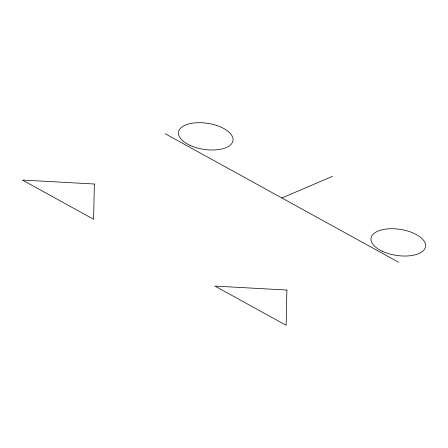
<?xml version="1.0" encoding="UTF-8"?>
<svg xmlns="http://www.w3.org/2000/svg" width="448" height="448" viewBox="0 0 448 448"><rect width="100%" height="100%" fill="white"/><g stroke="black" fill="none" stroke-linecap="round" stroke-linejoin="round"><path stroke-width="0.67" d="M281.882 197.982L332.394 176.366M165.194 133.722L398.569 262.242M94.366 184.016L93.621 219.279L22.4 180.057L94.366 184.016M286.899 290.046L286.154 325.31L214.934 286.087L286.899 290.046M190.159 145.393A27.569 13.154 8.8 0 0 232.971 140.7A27.569 13.154 8.8 0 0 194.124 122.954A27.569 13.154 8.8 0 0 190.159 145.393M382.693 251.429A27.569 13.154 8.8 0 0 425.505 246.73A27.569 13.154 8.8 0 0 386.658 228.984A27.569 13.154 8.8 0 0 382.693 251.429"/></g></svg>
